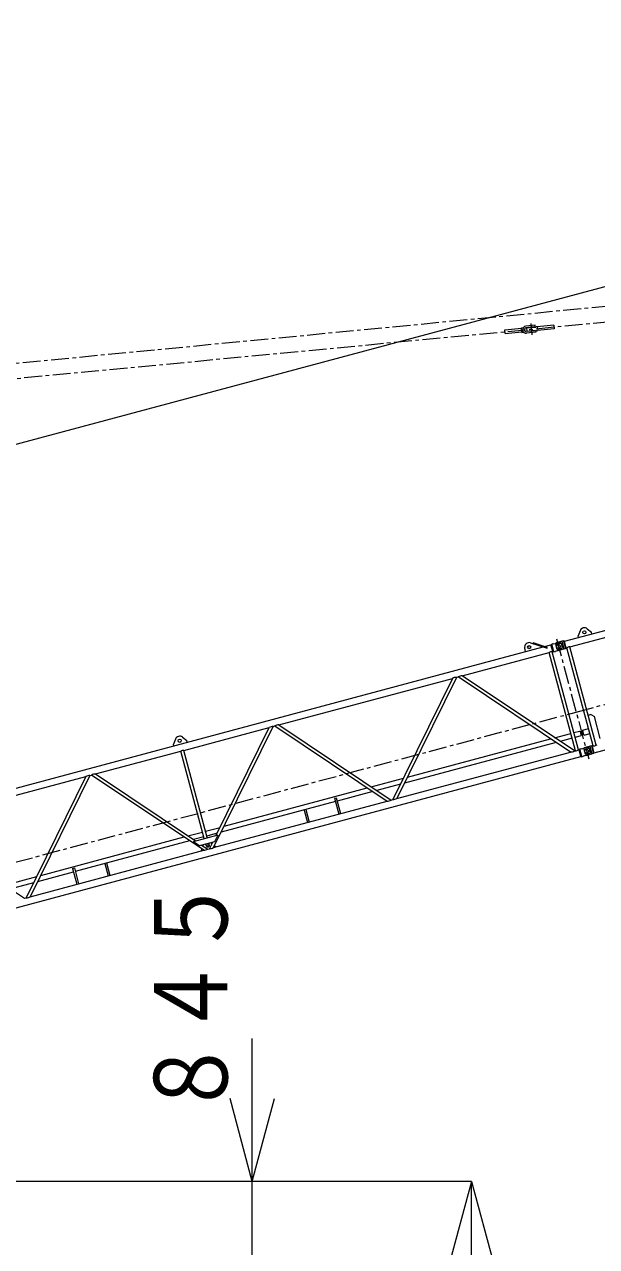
# Model space of a CAD drawing. Units: millimetres on the paper, enlarged 100 times, with parts at other scales. Extents: x -19862 to 20428, y -14084 to 14197.
# Drawn here: x -11887 to -9886, y 3061 to 7339 of the extents above; entities that cross this region are included whole.
import ezdxf
from ezdxf.enums import TextEntityAlignment as Align

# ---------------------------------------------------------------- set-up
doc = ezdxf.new("R2010")
doc.units = ezdxf.units.MM
doc.header["$LTSCALE"] = 100
doc.linetypes.add('USER2', pattern=[2, 1.25, -0.25, 0.25, -0.25])
for name, color, linetype, lineweight in [('0-3_SABU0', 7, 'Continuous', 18), ('1-0_SABU17', 3, 'USER2', 18), ('1-1_SABU20', 5, 'Continuous', 9)]:
    doc.layers.add(name, color=color, linetype=linetype, lineweight=lineweight)
doc.styles.add('ＭＳ ゴシック', font='')
doc.styles.get('ＭＳ ゴシック').set_extended_font_data('MS Gothic')

# ---------------------------------------------------------------- blocks, each defined once
blk = doc.blocks.new('全体立面')
at = {"layer": '0-3_SABU0', "linetype": 'USER2'}
for p, q in [((-5762.1, 5587.2), (20799, 8154.6)), ((-5752.5, 5488), (10179.6, 7012.1)), ((4760.6, 6533.9), (4768.2, 6454.3)), ((5078.1, 3813.6), (10355.9, 5227.8)), ((4940.4, 4327.4), (5166.1, 3485.2)), ((4940.4, 4327.4), (5166.1, 3485.2)), ((-199.7, 2399.4), (5078.1, 3813.6))]:
    blk.add_line(p, q, dxfattribs=at)
at = {"layer": '0-3_SABU0'}
for p, q in [((4790.7, 6521.5), (4725.4, 6515.3)), ((4791.8, 6509.6), (4726.5, 6503.3)), ((4736, 6479.3), (4733.8, 6503.2)), ((4791.8, 6509.6), (4790.7, 6521.5)), ((4806, 6512.5), (4808.7, 6483.9)), ((4922.4, 6522.1), (4806.1, 6510.9)), ((4922.4, 6522.1), (4924.9, 6496.6)), ((4579.2, 6489.2), (4695.5, 6500.3)), ((4581.6, 6463.7), (4579.2, 6489.2)), ((4581.6, 6463.7), (4697.9, 6474.9)), ((4698.2, 6471.7), (4710.4, 6472.8)), ((4794.2, 6484.1), (4728.9, 6477.8)), ((4795.4, 6472.1), (4730.1, 6465.9)), ((4736, 6479.3), (4797.4, 6485.2)), ((4794.2, 6484.1), (4795.4, 6472.1)), ((4924.9, 6496.6), (4808.6, 6485.5)), ((4995.7, 4309.3), (10126, 5684)), ((5204.9, 3528.5), (10388.6, 4917.4)), ((5033.5, 4269.4), (5641.6, 4432.3)), ((5105.7, 4383), (5092.4, 4347.7)), ((5155.9, 4396.4), (5185.1, 4372.5)), ((5188.2, 4360.9), (5185.1, 4372.5)), ((4759.1, 4298.6), (4874.8, 4261.2)), ((4856.7, 4272.1), (4901.6, 4284.1)), ((4901.6, 4284.1), (4907.1, 4288.1)), ((4914.1, 4237.4), (4901.6, 4284.1)), ((4906.9, 4288.6), (4907.5, 4289.6)), ((4921, 4236.1), (4906.9, 4288.6)), ((4907.5, 4289.6), (4918.3, 4292.5)), ((4918.9, 4290.3), (4918.3, 4292.5)), ((4918.9, 4290.3), (4960.6, 4301.4)), ((4936, 4294.8), (4937.6, 4297.7)), ((4936.4, 4286.8), (4970.2, 4295.9)), ((4945.6, 4252.4), (4936.4, 4286.8)), ((4987.8, 4311.2), (4937.6, 4297.7)), ((4960.6, 4301.4), (4977.3, 4291.8)), ((4982.4, 4266.6), (4975.3, 4292.9)), ((4983.5, 4268.6), (4977.3, 4291.8)), ((4988.8, 4310.6), (4987.8, 4311.2)), ((4988.8, 4310.6), (5002.9, 4258)), ((4995.7, 4309.3), (4989, 4310)), ((5008.2, 4262.6), (4995.7, 4309.3)), ((5095.5, 4336.1), (5092.4, 4347.7)), ((-282.1, 2895.1), (4848.2, 4269.8)), ((4280.8, 4067.7), (4888.8, 4230.6)), ((4724.5, 4236.7), (4718.3, 4259.9)), ((4836.6, 4266.7), (4834.6, 4274.2)), ((4874.8, 4261.2), (4876.3, 4265.8)), ((5073, 3543.2), (4888.8, 4230.6)), ((4909.9, 4236.2), (4914.1, 4237.4)), ((5094, 3548.9), (4909.9, 4236.2)), ((4914.1, 4237.4), (4920.8, 4236.7)), ((4921, 4236.1), (4922, 4235.5)), ((4922, 4235.5), (4932.8, 4238.4)), ((4932.2, 4240.7), (4973.8, 4251.9)), ((4932.8, 4238.4), (4932.2, 4240.7)), ((4945.6, 4252.4), (4979.4, 4261.5)), ((4949.2, 4245.3), (4952.1, 4243.6)), ((4950, 4244.8), (4991.1, 4255.8)), ((5002.3, 4257.1), (4952.1, 4243.6)), ((4973.8, 4251.9), (4983.5, 4268.6)), ((5002.9, 4258), (5002.3, 4257.1)), ((5008.2, 4262.6), (5002.7, 4258.6)), ((5008.2, 4262.6), (5012.5, 4263.7)), ((5196.6, 3576.4), (5012.5, 4263.7)), ((5217.7, 3582), (5033.5, 4269.4)), ((2998, 3723.9), (4212, 4049.2)), ((4212, 4049.2), (3795.6, 3201)), ((4239.9, 4056.7), (3823.6, 3208.4)), ((4239.9, 4056.7), (4252.8, 4060.2)), ((5037.6, 3533.7), (4252.8, 4060.2)), ((5065.5, 3541.2), (4280.8, 4067.7)), ((5181.1, 3795.6), (5161.8, 3790.4)), ((5181.1, 3795.6), (5205.6, 3781.5)), ((5246.8, 3627.9), (5205.6, 3781.5)), ((2332.8, 3545.7), (2929.3, 3705.5)), ((2540.8, 2864.7), (2957.2, 3713)), ((2559, 2951.2), (2929.3, 3705.5)), ((2957.2, 3713), (2970.1, 3716.5)), ((2970.1, 3716.5), (3754.8, 3190)), ((2998, 3723.9), (3782.7, 3197.5)), ((5061.6, 3670), (5101.3, 3680.6)), ((5101.3, 3680.6), (5106.2, 3677.8)), ((5121.6, 3682), (5124.5, 3686.9)), ((5121.6, 3682), (5128.7, 3655.7)), ((5124.5, 3686.9), (5164.2, 3697.5)), ((2273.6, 3624.1), (2260.3, 3588.8)), ((2323.8, 3637.6), (2353, 3613.6)), ((2356.1, 3602.1), (2353, 3613.6)), ((4938.1, 3600.5), (3876.3, 3316)), ((3896.9, 3357.9), (4899.3, 3626.5)), ((4927.2, 3634), (5040.6, 3664.4)), ((5049.7, 3630.4), (4966, 3607.9)), ((5106.2, 3677.8), (5113.2, 3651.5)), ((5128.7, 3655.7), (5133.6, 3652.9)), ((5133.6, 3652.9), (5173.3, 3663.5)), ((1715.3, 3380.2), (2311.7, 3540.1)), ((2263.4, 3577.2), (2260.3, 3588.8)), ((2475.5, 2928.8), (2311.7, 3540.1)), ((2496.5, 2934.5), (2332.8, 3545.7)), ((3823.6, 3208.4), (5037.6, 3533.7)), ((5065.5, 3541.2), (5073, 3543.2)), ((5094, 3548.9), (5098.3, 3550)), ((5098.3, 3550), (5103.8, 3554)), ((5110.8, 3503.3), (5098.3, 3550)), ((5103.6, 3554.5), (5104.2, 3555.5)), ((5117.7, 3502), (5103.6, 3554.5)), ((5104.2, 3555.5), (5115, 3558.4)), ((5115.6, 3556.2), (5115, 3558.4)), ((5115.6, 3556.2), (5157.3, 3567.3)), ((5128.9, 3506.6), (5170.5, 3517.8)), ((5132.7, 3560.7), (5134.3, 3563.6)), ((5133.1, 3552.7), (5166.9, 3561.8)), ((5142.3, 3518.3), (5133.1, 3552.7)), ((5184.5, 3577.1), (5134.3, 3563.6)), ((5142.3, 3518.3), (5176.1, 3527.4)), ((5145.9, 3511.2), (5148.8, 3509.5)), ((5146.7, 3510.7), (5187.8, 3521.7)), ((5199, 3523), (5148.8, 3509.5)), ((5157.3, 3567.3), (5174, 3557.7)), ((5170.5, 3517.8), (5180.2, 3534.5)), ((5179.1, 3532.5), (5172, 3558.8)), ((5180.2, 3534.5), (5174, 3557.7)), ((5185.5, 3576.5), (5184.5, 3577.1)), ((5185.5, 3576.5), (5199.6, 3523.9)), ((5192.4, 3575.2), (5185.7, 3575.9)), ((5192.4, 3575.2), (5196.6, 3576.4)), ((5204.9, 3528.5), (5192.4, 3575.2)), ((5199.6, 3523.9), (5199, 3523)), ((5204.9, 3528.5), (5199.4, 3524.5)), ((5217.7, 3582), (5225.2, 3584)), ((-72.9, 2114.3), (5110.8, 3503.3)), ((5110.8, 3503.3), (5117.5, 3502.6)), ((5117.7, 3502), (5118.7, 3501.4)), ((5118.7, 3501.4), (5129.5, 3504.3)), ((5129.5, 3504.3), (5128.9, 3506.6)), ((432.5, 3036.5), (1646.5, 3361.8)), ((1646.5, 3361.8), (1230.1, 2513.5)), ((1674.4, 3369.3), (1258.1, 2521)), ((1674.4, 3369.3), (1687.3, 3372.8)), ((2472.1, 2846.3), (1687.3, 3372.8)), ((1715.3, 3380.2), (2413.1, 2912.1)), ((3644.4, 3290.3), (3869, 3350.5)), ((2614.2, 3014.2), (3616.5, 3282.8)), ((3655.3, 3256.8), (3405.8, 3189.9)), ((3848.4, 3308.5), (3683.2, 3264.2)), ((2540.8, 2864.7), (3754.8, 3190)), ((3393.4, 3186.6), (2593.6, 2972.3)), ((3387.1, 3210.2), (3399.4, 3213.5)), ((3387.1, 3210.2), (3416.7, 3099.4)), ((3399.4, 3213.5), (3429.1, 3102.8)), ((3782.7, 3197.5), (3795.6, 3201)), ((3174, 3127.8), (3197.3, 3040.6)), ((3186.3, 3131.1), (3209.7, 3044)), ((432.5, 3036.5), (1217.2, 2510.1)), ((2484.5, 2979.5), (2586.3, 3006.7)), ((1331.4, 2670.5), (2333.8, 2939.1)), ((2372.6, 2913), (1572.8, 2698.7)), ((2361.7, 2946.6), (2463.5, 2973.8)), ((2399.1, 2908.4), (2573, 2954.9)), ((2472.6, 2939.8), (2400.5, 2920.5)), ((2565.7, 2964.8), (2493.6, 2945.5)), ((1258.1, 2521), (2472.1, 2846.3)), ((2399.1, 2908.4), (2443.2, 2878.8)), ((2455.5, 2844.5), (2459.6, 2854.7)), ((2455.5, 2844.5), (2456.2, 2842.1)), ((2457.2, 2882.5), (2500, 2853.8)), ((2467.7, 2875.4), (2470.6, 2882.7)), ((2490.1, 2874.4), (2486.7, 2887)), ((2491.1, 2875.7), (2491.4, 2874.4)), ((2500, 2853.8), (2512.9, 2857.3)), ((2511.1, 2880), (2507.7, 2892.7)), ((2509.6, 2880.7), (2510, 2879.4)), ((2512.9, 2857.3), (2535.6, 2903.5)), ((2523.9, 2897), (2530, 2892.1)), ((2547.4, 2878.2), (2556, 2871.4)), ((2556, 2871.4), (2556.7, 2869)), ((1779.8, 2754.2), (1803.2, 2667.1)), ((1792.2, 2757.5), (1815.5, 2670.4)), ((1078.9, 2602.9), (1303.5, 2663)), ((1310.8, 2628.5), (1560.4, 2695.4)), ((1554.1, 2719.1), (1583.8, 2608.3)), ((1117.7, 2576.8), (1282.9, 2621.1)), ((1217.2, 2510.1), (1230.1, 2513.5))]:
    blk.add_line(p, q, dxfattribs=at)
for points in [[(4698.2, 6471.7), (4695.1, 6503.5), (4707.3, 6504.7)], [(4733.8, 6503.2), (4795.1, 6509.1), (4797.2, 6511.7), (4806, 6512.5)], [(4797.4, 6485.2), (4800, 6483), (4808.7, 6483.9)], [(4876.3, 4265.8), (4777.3, 4297.7), (4775.9, 4293.2)], [(4936.4, 4295.6), (4977.5, 4306.6), (4991.1, 4255.8)], [(5113.2, 3651.5), (5110.4, 3646.6), (5070.7, 3636)], [(5133.1, 3561.5), (5174.2, 3572.5), (5187.8, 3521.7)], [(2443.2, 2878.8), (2549.6, 2907.3), (2573, 2954.9)], [(1554.1, 2719.1), (1566.4, 2722.4), (1596.1, 2611.6)]]:
    blk.add_lwpolyline(points, dxfattribs=at)
for centre, radius in [((5135.6, 4371.7), 11.2), ((4749.2, 4268.1), 11.2), ((4954.9, 4273.3), 13), ((4954.9, 4273.3), 13), ((2303.5, 3612.8), 11.2), ((5151.6, 3539.2), 13), ((5151.6, 3539.2), 13)]:
    blk.add_circle(centre, radius, dxfattribs=at)
for centre, radius, start, end in [((4727.7, 6490.6), 24.8, 95.46464, 275.46464), ((4727.7, 6490.6), 12.8, 95.46464, 275.46464), ((5135.6, 4371.7), 32, 50.66587, 159.33413), ((4749.2, 4268.1), 32, 72.09625, 195), ((4907.2, 4204), 32.4, 85.35804, 124.64196), ((5030.9, 4237.1), 32.4, 85.35804, 124.64196), ((4239.9, 4001.1), 55.7, 89.95576, 120.04424), ((4280.7, 4012), 55.7, 89.95576, 120.04424), ((2957.1, 3657.3), 55.7, 89.95576, 120.04424), ((2998, 3668.3), 55.7, 89.95576, 120.04424), ((2303.5, 3612.8), 32, 50.66587, 159.33413), ((2330.1, 3513.4), 32.4, 85.35804, 124.64196), ((5037.6, 3589.4), 55.7, 269.95576, 300.04424), ((5075.6, 3575.5), 32.4, 265.35804, 304.64196), ((5199.3, 3608.6), 32.4, 265.35804, 304.64196), ((1674.4, 3313.6), 55.7, 89.95576, 120.04424), ((1715.2, 3324.6), 55.7, 89.95576, 120.04424), ((3754.8, 3245.7), 55.7, 269.95576, 300.04424), ((3795.7, 3256.6), 55.7, 269.95576, 300.04424), ((2472.1, 2902), 55.7, 269.95576, 300.04424), ((2512.9, 2912.9), 55.7, 269.95576, 300.04424), ((1230.2, 2569.2), 55.7, 269.95576, 300.04424)]:
    blk.add_arc(centre, radius, start, end, dxfattribs=at)
for centre, major_axis, start_param, end_param in [((2500.6, 2877.2), (10.5, 2.8), 3.141593, 6.283185), ((2500.4, 2878.2), (9.27, 2.48), 3.141592, 6.283185), ((2500.4, 2878.2), (10.5, 2.8), 3.973608, 5.45117)]:
    blk.add_ellipse(centre, major_axis=major_axis, ratio=0.707107, start_param=start_param, end_param=end_param, dxfattribs=at)
blk.add_ellipse((2500.7, 2876.9), major_axis=(9.27, 2.48), ratio=0.707107, dxfattribs=at)

msp = doc.modelspace()

# ---------------------------------------------------------------- linework, layer by layer
at = {"layer": '1-1_SABU20', "color": 2}
for p, q in [((-15557.9, 4894.1), (-2456, 8404.7)), ((-11090.1, 3289.3), (-11090.1, 3789.3)), ((-11090.1, 2951.3), (-11090.1, 3289.3)), ((-10323, -10972.7), (-10323, 3289.3))]:
    msp.add_line(p, q, dxfattribs=at)
at = {"layer": '1-1_SABU20'}
for p, q in [((-11090.1, 3289.3), (-11167.8, 3579.1)), ((-11090.1, 3289.3), (-11012.5, 3579.1)), ((-10323, 3289.3), (-10400.7, 2999.6)), ((-10323, 3289.3), (-10245.4, 2999.6))]:
    msp.add_line(p, q, dxfattribs=at)
at = {"layer": '1-1_SABU20', "color": 4}
for p, q in [((-11090.1, 3289.3), (-12458.6, 3289.3)), ((-10323, 3289.3), (-11090.1, 3289.3))]:
    msp.add_line(p, q, dxfattribs=at)

# ---------------------------------------------------------------- block references
at = {"layer": '1-0_SABU17', "xscale": 0.5, "yscale": 0.5}
msp.add_blockref('全体立面', (-12495.9, 3025.4), dxfattribs=at)

# ---------------------------------------------------------------- texts
at = {"layer": '1-1_SABU20', "color": 7, "style": 'ＭＳ ゴシック', "width": 0.8}
msp.add_text('８４５', height=256.6, rotation=90, dxfattribs=at).set_placement((-11100.1, 3513), align=Align.BOTTOM_LEFT)

doc.saveas('drawing.dxf')
